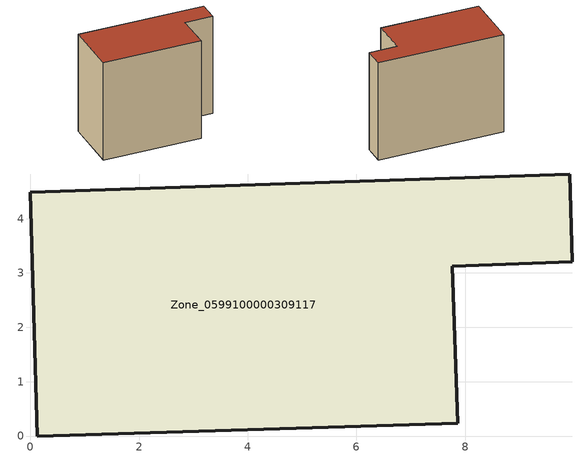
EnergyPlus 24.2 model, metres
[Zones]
Zone_0599100000309117
 floor ground (C_G): 0,4.49 9.92,4.82 9.97,3.21 7.76,3.12 7.87,0.24 0.13,0 z0
 wall outside (C_F): 0.13,0 7.87,0.24 7.76,3.12 9.97,3.21 9.92,4.82 0,4.49 0.13,0 z0:8.13
 roof outside (C_R): 9.92,4.82 0,4.49 0.13,0 7.87,0.24 7.76,3.12 9.97,3.21 z8.13
[BUILDING]
Pand.0599100000309117: North Axis=0; Terrain=City; Loads Convergence Tolerance Value=0.04; Temperature Convergence Tolerance Value=0.4; Solar Distribution=FullExterior; Maximum Number of Warmup Days=25; Minimum Number of Warmup Days=1
[Site:Location]
Rotterdam.The.Hague.AP_ZH_NLD Design_Conditions: Latitude=51.96; Longitude=4.45; Time Zone=1; Elevation=-4.5
[SITE:GROUNDTEMPERATURE:BUILDINGSURFACE]
18, 18, 18, 18, 18, 18, 18, 18, 18, 18, 18, 18
[MATERIAL] Thermal Absorptance=0.9; Solar Absorptance=0.7; Visible Absorptance=0.7
Name | Roughness | Thickness | Conductivity | Density | Specific Heat
G.TI.1946 | MediumSmooth | 0.15 | 1 | 540 | 1210
F.TI.1946 | Rough | 0.3 | 0.857143 | 1920 | 840
R.TI.1946 | MediumRough | 0.2 | 0.1 | 1500 | 1000
[CONSTRUCTION]
C_G: G.TI.1946
C_F: F.TI.1946
C_R: R.TI.1946
[ZONE]
Zone_0599100000309117: Type=1; Multiplier=1; Ceiling Height=Autocalculate; Volume=Autocalculate; Floor Area=autocalculate; Part of Total Floor Area=Yes
[ZONEINFILTRATION:DESIGNFLOWRATE]
Infil_Zone_0599100000309117: Zone or ZoneList or Space or SpaceList=Zone_0599100000309117; Schedule=AlwaysOn; Design Flow Rate Calculation Method=Flow/Area; Flow Rate per Floor Area=0.003; Constant Term Coefficient=1; Temperature Term Coefficient=0; Velocity Term Coefficient=0; Velocity Squared Term Coefficient=0
[HVACTEMPLATE:ZONE:IDEALLOADSAIRSYSTEM]
Zone_0599100000309117: Maximum Heating Supply Air Temperature=50; Minimum Cooling Supply Air Temperature=13; Maximum Heating Supply Air Humidity Ratio=0.0156; Minimum Cooling Supply Air Humidity Ratio=0.0077; Heating Limit=NoLimit; Cooling Limit=NoLimit; Dehumidification Control Type=ConstantSensibleHeatRatio; Cooling Sensible Heat Ratio=0.7; Dehumidification Setpoint=60; Humidification Control Type=None; Humidification Setpoint=30; Outdoor Air Method=None; Outdoor Air Flow Rate per Person=0.00944; Outdoor Air Flow Rate per Zone Floor Area=0; Outdoor Air Flow Rate per Zone=0; Demand Controlled Ventilation Type=None; Outdoor Air Economizer Type=NoEconomizer; Heat Recovery Type=None; Sensible Heat Recovery Effectiveness=0.7; Latent Heat Recovery Effectiveness=0.65
[ZONECONTROL:THERMOSTAT]
ThermostatControl_Zone_0599100000309117: Zone or ZoneList=Zone_0599100000309117; Control Type Schedule=DualSetpointControlType; Control 1=Thermostat_Zone_0599100000309117; Temperature Difference Between Cutout And Setpoint=0
[THERMOSTATSETPOINT:DUALSETPOINT]
Thermostat_Zone_0599100000309117: Heating Setpoint Temperature Schedule=HeatingSetpoint_Zone_0599100000309117; Cooling Setpoint Temperature Schedule=CoolingSetpoint_Zone_0599100000309117
[SCHEDULE:COMPACT]
HeatingSetpoint_Zone_0599100000309117: Through: 12/31, For: AllDays, Until: 24:00, 21
CoolingSetpoint_Zone_0599100000309117: Through: 12/31, For: AllDays, Until: 24:00, 24
DualSetpointControlType: Through: 12/31, For: AllDays, Until: 24:00, 4
AlwaysOn: Through: 12/31, For: AllDays, Until: 24:00, 1
